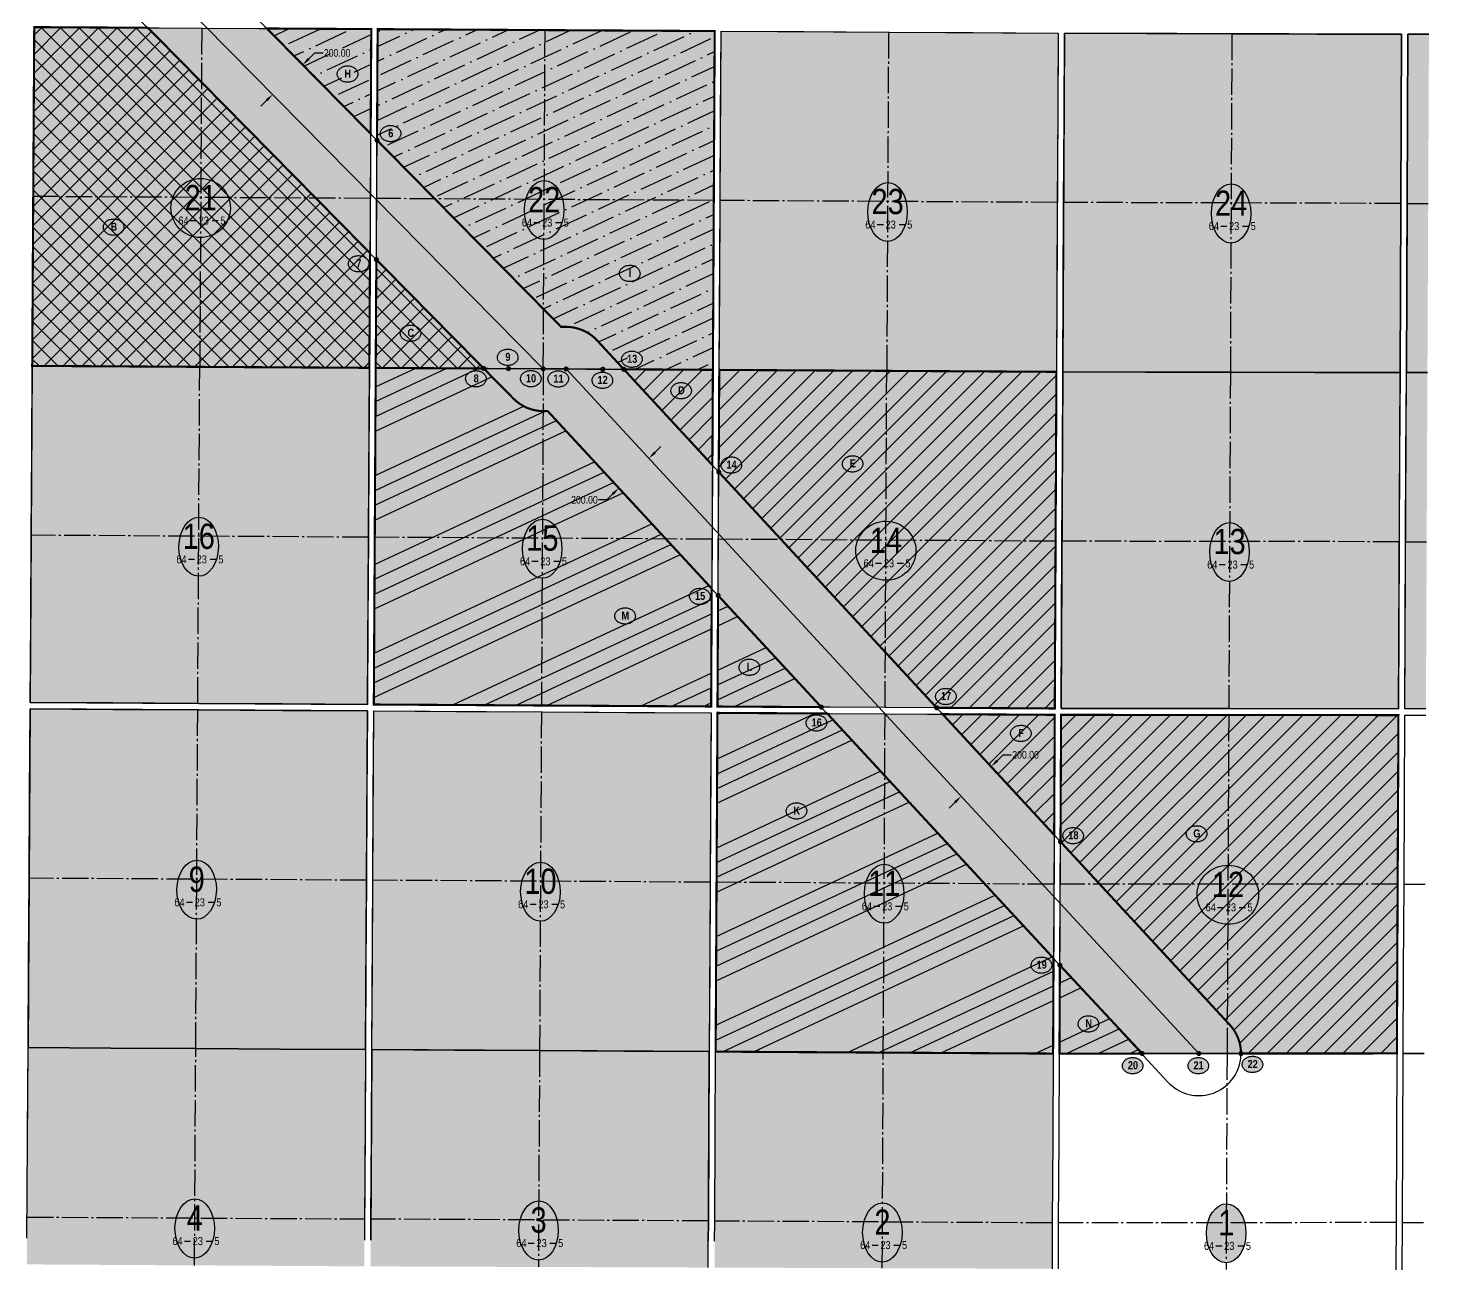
# Model space of a CAD drawing. Extents: x 465610 to 478866, y 6039972 to 6054221.
# Drawn here: x 472207 to 478858, y 6039972 to 6045867 of the extents above; entities that cross this region are included whole.
import ezdxf
from ezdxf.enums import TextEntityAlignment as Align

# ---------------------------------------------------------------- set-up
doc = ezdxf.new("R2010")
doc.units = 0
doc.header["$LTSCALE"] = 5
doc.header["$PDSIZE"] = 0.5
doc.linetypes.add('foc-QUARTERLINE', pattern=[33, 25, -3, 2, -3])
doc.layers.get('Defpoints').update_dxf_attribs({"color": 9})
for name, color, linetype in [('10', 1, 'Continuous'), ('9', 3, 'Continuous'), ('AS-UNDERLAY-H', 141, 'Continuous'), ('CG-NOTES', 7, 'Continuous'), ('H-CP', 51, 'Continuous'), ('H-MOCL', 111, 'Continuous'), ('L-QSEC', 8, 'foc-QUARTERLINE'), ('L-SEC', 7, 'Continuous'), ('L-SECLBL', 7, 'Continuous'), ('P-PROPOSED', 10, 'Continuous'), ('P-TEMP-HUSKY-NO CUT-H', 104, 'Continuous'), ('P-TXT', 4, 'Continuous')]:
    doc.layers.add(name, color=color, linetype=linetype)
doc.layers.add('D56-EXISTING DISPOSITION', color=7, linetype='Continuous', true_color=0xa347ff)
doc.styles.add('18', font='ARIALN.TTF', dxfattribs={"height": 18})
doc.styles.add('80L', font='ARIALN.TTF', dxfattribs={"height": 10})
doc.styles.add('BOLD', font='ARIALNB.TTF')
doc.styles.add('SIMPLEX', font='ARIALN.TTF')
doc.dimstyles.new('Compass 10 000', dxfattribs={"dimscale": 10, "dimtxt": 18, "dimasz": 2, "dimexe": 0.2, "dimexo": 0.0625, "dimgap": 0.5, "dimtad": 0, "dimtih": 1, "dimtoh": 1, "dimzin": 0, "dimdsep": 46, "dimtxsty": '18', "dimcen": 0.1, "dimse1": 1, "dimse2": 1, "dimclrd": 256, "dimclrt": 256, "dimaunit": 1, "dimadec": 4, "dimazin": 0, "dimtfac": 0.06, "dimtofl": 0, "dimtmove": 0, "dimatfit": 1, "dimfxl": 0.2, "dimtolj": 1, "dimtzin": 0, "dimlwd": -1, "dimarcsym": 0})

# ---------------------------------------------------------------- blocks, each defined once
blk = doc.blocks.new('L-SECLBL')
at = {"layer": '9', "color": 7}
for p, q in [((-5.1, -27.8), (-12.3, -27.8)), ((20.7, -27.8), (13.5, -27.8))]:
    blk.add_line(p, q, dxfattribs=at)
at = {"layer": '10', "color": 2, "style": 'SIMPLEX'}
blk.add_attdef('SEC', text='', height=30, dxfattribs=at).set_placement((0, 0), align=Align.MIDDLE)
at = {"layer": '10', "color": 5, "style": '80L'}
blk.add_attdef('TWP', text='', height=9.5, dxfattribs=at).set_placement((-14.4, -27.4), align=Align.MIDDLE_RIGHT)
blk.add_attdef('RGE', text='', height=9.5, dxfattribs=at).set_placement((3.6, -27.4), align=Align.MIDDLE_CENTER)
blk.add_attdef('MER', text='', height=9.5, dxfattribs=at).set_placement((23.2, -27.4), align=Align.MIDDLE_LEFT)
blk = doc.blocks.new('AA')
at = {"const_width": 4}
blk.add_lwpolyline([(-1, 0, 1), (1, 0, 1)], format="xyb", close=True, dxfattribs=at)
blk.add_circle((0, 0), 2)
blk = doc.blocks.new('*D426')
at = {"layer": 'Defpoints', "color": 0, "transparency": 16777216}
for p in [(473499.9, 6045704.5), (473511.5, 6045692.6), (473357.4, 6045564.1)]:
    blk.add_point(p, dxfattribs=at)
at = {"layer": 'P-TXT', "transparency": 16777216}
for p, q in [((473540, 6045720.7), (473568.5, 6045748.8)), ((473568.5, 6045748.8), (473608.5, 6045748.8)), ((473340.6, 6045524.2), (473312.1, 6045496.1))]:
    blk.add_line(p, q, dxfattribs=at)
for points in [[(473535.4, 6045725.5), (473544.7, 6045716), (473511.5, 6045692.6)], [(473335.9, 6045528.9), (473345.3, 6045519.4), (473369.1, 6045552.2)]]:
    blk.add_solid(points, dxfattribs=at)
at = {"layer": 'P-TXT', "transparency": 16777216, "insert": (473675, 6045748.8), "char_height": 18, "attachment_point": 5, "style": '18', "bg_fill": 1, "box_fill_scale": 1.1, "bg_fill_color": 51, "bg_fill_transparency": 0}
blk.add_mtext('\\A1;{\\H2x;200.00}', dxfattribs=at)
blk = doc.blocks.new('*D427')
at = {"layer": 'Defpoints', "color": 0, "transparency": 16777216}
for p in [(476767.8, 6042372.7), (476779.5, 6042360.9), (476625.4, 6042232.3)]:
    blk.add_point(p, dxfattribs=at)
at = {"layer": 'P-TXT', "transparency": 16777216}
for p, q in [((476808, 6042389), (476836.5, 6042417)), ((476836.5, 6042417), (476876.5, 6042417)), ((476608.6, 6042192.4), (476580.1, 6042164.3))]:
    blk.add_line(p, q, dxfattribs=at)
for points in [[(476803.3, 6042393.7), (476812.7, 6042384.2), (476779.5, 6042360.9)], [(476603.9, 6042197.1), (476613.3, 6042187.6), (476637.1, 6042220.5)]]:
    blk.add_solid(points, dxfattribs=at)
at = {"layer": 'P-TXT', "transparency": 16777216, "insert": (476943, 6042417), "char_height": 18, "attachment_point": 5, "style": '18', "bg_fill": 1, "box_fill_scale": 1.1, "bg_fill_color": 111, "bg_fill_transparency": 0}
blk.add_mtext('\\A1;{\\H2x;200.00}', dxfattribs=at)
blk = doc.blocks.new('*D428')
at = {"layer": 'Defpoints', "color": 0, "transparency": 16777216}
for p in [(475138.3, 6043840.9), (475154.8, 6043824.2), (474995.8, 6043700.5)]:
    blk.add_point(p, dxfattribs=at)
at = {"layer": 'P-TXT', "transparency": 16777216}
for p, q in [((475183.3, 6043852.3), (475211.8, 6043880.4)), ((474983.9, 6043655.7), (474955.4, 6043627.6)), ((474955.4, 6043627.6), (474915.4, 6043627.6))]:
    blk.add_line(p, q, dxfattribs=at)
for points in [[(475178.6, 6043857), (475187.9, 6043847.5), (475154.8, 6043824.2)], [(474979.2, 6043660.5), (474988.5, 6043651), (475012.3, 6043683.8)]]:
    blk.add_solid(points, dxfattribs=at)
at = {"layer": 'P-TXT', "transparency": 16777216, "insert": (474848.9, 6043627.6), "char_height": 18, "attachment_point": 5, "style": '18', "bg_fill": 1, "box_fill_scale": 1.1, "bg_fill_color": 111, "bg_fill_transparency": 0}
blk.add_mtext('\\A1;{\\H2x;200.00}', dxfattribs=at)
blk = doc.blocks.new('Route_Letters')
h = blk.add_hatch(color=255)
h.dxf.hatch_style = 1
edge = h.paths.add_edge_path()
edge.add_ellipse((-0.1, 0.5), major_axis=(-12, 0), ratio=0.789318, start_angle=0, end_angle=360)
at = {"color": 5}
blk.add_open_spline([(-12.3, 0.5), (-12.3, -0.3), (-12.2, -1), (-11.7, -2.8), (-11.1, -3.9), (-9.6, -5.8), (-8.5, -6.7), (-6.2, -8), (-4.9, -8.5), (-2.1, -9.2), (-0.7, -9.3), (2.2, -9.1), (3.6, -8.8), (6.3, -7.9), (7.5, -7.2), (9.5, -5.6), (10.4, -4.6), (11.6, -2.5), (12, -1.4), (12.2, 0.9), (12, 2.1), (11.2, 4.3), (10.5, 5.4), (8.8, 7.2), (7.7, 8), (5.3, 9.2), (3.9, 9.7), (1.1, 10.2), (-0.4, 10.2), (-3.2, 9.9), (-4.6, 9.6), (-7.2, 8.5), (-8.3, 7.7), (-10.2, 6), (-11, 5), (-12, 2.9), (-12.3, 1.7), (-12.3, 0.5), (-12.3, 0.5), (-12.3, 0.5)], degree=3, knots=[0, 0, 0, 0, 0.219529, 0.219529, 0.575727, 0.575727, 0.931924, 0.931924, 1.288121, 1.288121, 1.644318, 1.644318, 2.000515, 2.000515, 2.356712, 2.356712, 2.712909, 2.712909, 3.069107, 3.069107, 3.425304, 3.425304, 3.781501, 3.781501, 4.137698, 4.137698, 4.493895, 4.493895, 4.850092, 4.850092, 5.20629, 5.20629, 5.562487, 5.562487, 5.918684, 5.918684, 6.274881, 6.274881, 6.283185, 6.283185, 6.283185, 6.283185], dxfattribs=at)
at = {"color": 14, "style": 'BOLD'}
blk.add_attdef('A', text='', height=9.5, dxfattribs=at).set_placement((0.2, 1), align=Align.MIDDLE)

msp = doc.modelspace()

# ---------------------------------------------------------------- hatches: boundary and pattern name
at = {"layer": 'AS-UNDERLAY-H'}
h = msp.add_hatch(color=51, dxfattribs=at)
h.dxf.hatch_style = 1
edge = h.paths.add_edge_path()
edge.add_ellipse((473027, 6045013.012), major_axis=(-141.005, 0.872), ratio=0.99467006, start_angle=0, end_angle=360)
h = msp.add_hatch(color=51, dxfattribs=at)
h.dxf.hatch_style = 1
edge = h.paths.add_edge_path()
edge.add_ellipse((474657.461, 6045003.516), major_axis=(0.867, 140.254), ratio=0.66794138, start_angle=0, end_angle=360)
h = msp.add_hatch(color=51, dxfattribs=at)
h.dxf.hatch_style = 1
edge = h.paths.add_edge_path()
edge.add_ellipse((476287.954, 6044994.036), major_axis=(0.867, 140.254), ratio=0.66794138, start_angle=0, end_angle=360)
h = msp.add_hatch(color=51, dxfattribs=at)
h.dxf.hatch_style = 1
edge = h.paths.add_edge_path()
edge.add_ellipse((477918.582, 6044986.936), major_axis=(0.867, 140.254), ratio=0.66794138, start_angle=0, end_angle=360)
h = msp.add_hatch(color=111, dxfattribs=at)
h.dxf.hatch_style = 1
edge = h.paths.add_edge_path()
edge.add_ellipse((473017.632, 6043404.959), major_axis=(0.867, 140.254), ratio=0.66794138, start_angle=0, end_angle=360)
h = msp.add_hatch(color=111, dxfattribs=at)
h.dxf.hatch_style = 1
edge = h.paths.add_edge_path()
edge.add_ellipse((474648.679, 6043395.464), major_axis=(0.867, 140.254), ratio=0.66794138, start_angle=0, end_angle=360)
h = msp.add_hatch(color=111, dxfattribs=at)
h.dxf.hatch_style = 1
edge = h.paths.add_edge_path()
edge.add_ellipse((476279.773, 6043385.971), major_axis=(-142.873, 0.883), ratio=0.98166601, start_angle=0, end_angle=360)
h = msp.add_hatch(color=51, dxfattribs=at)
h.dxf.hatch_style = 1
edge = h.paths.add_edge_path()
edge.add_ellipse((477910.966, 6043380.002), major_axis=(0.867, 140.254), ratio=0.66794138, start_angle=0, end_angle=360)
h = msp.add_hatch(color=111, dxfattribs=at)
h.dxf.hatch_style = 1
edge = h.paths.add_edge_path()
edge.add_ellipse((473008.147, 6041776.806), major_axis=(0.867, 140.254), ratio=0.66794138, start_angle=0, end_angle=360)
h = msp.add_hatch(color=111, dxfattribs=at)
h.dxf.hatch_style = 1
edge = h.paths.add_edge_path()
edge.add_ellipse((474639.788, 6041767.311), major_axis=(0.867, 140.254), ratio=0.66794138, start_angle=0, end_angle=360)
h = msp.add_hatch(color=111, dxfattribs=at)
h.dxf.hatch_style = 1
edge = h.paths.add_edge_path()
edge.add_ellipse((476271.489, 6041757.804), major_axis=(0.867, 140.254), ratio=0.66794138, start_angle=0, end_angle=360)
h = msp.add_hatch(color=111, dxfattribs=at)
h.dxf.hatch_style = 1
edge = h.paths.add_edge_path()
edge.add_ellipse((477903.254, 6041752.966), major_axis=(-146.004, 0.903), ratio=0.96061662, start_angle=0, end_angle=360)
h = msp.add_hatch(color=111, dxfattribs=at)
h.dxf.hatch_style = 1
edge = h.paths.add_edge_path()
edge.add_ellipse((472998.78, 6040168.751), major_axis=(0.867, 140.254), ratio=0.66794138, start_angle=0, end_angle=360)
h = msp.add_hatch(color=111, dxfattribs=at)
h.dxf.hatch_style = 1
edge = h.paths.add_edge_path()
edge.add_ellipse((474631.006, 6040159.258), major_axis=(0.867, 140.254), ratio=0.66794138, start_angle=0, end_angle=360)
h = msp.add_hatch(color=256, dxfattribs=at)
h.dxf.hatch_style = 1
edge = h.paths.add_edge_path()
edge.add_ellipse((477895.638, 6040146.031), major_axis=(0.867, 140.254), ratio=0.66794138, start_angle=0, end_angle=360)
at = {"layer": 'H-CP'}
h = msp.add_hatch(color=256, dxfattribs=at)
h.dxf.hatch_style = 1
h.paths.add_polyline_path([(472237.017, 6045871.565), (473837.01, 6045862.248), (473827.928, 6044254.196), (472227.361, 6044263.508)])
h = msp.add_hatch(color=256, dxfattribs=at)
h.dxf.hatch_style = 1
h.paths.add_polyline_path([(475458.723, 6044244.692), (473858.087, 6044254.02), (473867.169, 6045862.072), (475467.203, 6045852.746)])
h = msp.add_hatch(color=256, dxfattribs=at)
h.dxf.hatch_style = 1
h.paths.add_polyline_path([(477089.516, 6044235.225), (475488.882, 6044244.516), (475497.362, 6045852.571), (477097.399, 6045843.298)])
h = msp.add_hatch(color=256, dxfattribs=at)
h.dxf.hatch_style = 1
h.paths.add_polyline_path([(478720.553, 6044231.55), (478727.902, 6045837.371), (477127.559, 6045843.188), (477119.675, 6044235.156)])
h = msp.add_hatch(color=256, dxfattribs=at)
h.dxf.hatch_style = 1
h.paths.add_polyline_path([(478850.714, 6044231.623), (478858.064, 6045837.622), (478758.062, 6045837.429), (478750.712, 6044231.567)])
h = msp.add_hatch(color=256, dxfattribs=at)
h.dxf.hatch_style = 1
h.paths.add_polyline_path([(478720.553, 6044231.55), (477119.675, 6044235.156), (477111.843, 6042637.181), (478713.25, 6042635.786)])
h = msp.add_hatch(color=256, dxfattribs=at)
h.dxf.hatch_style = 1
h.paths.add_polyline_path([(478843.624, 6042635.679), (478850.711, 6044231.109), (478850.714, 6044231.623), (478750.712, 6044231.567), (478743.409, 6042635.76)])
at = {"layer": 'H-MOCL'}
h = msp.add_hatch(color=256, dxfattribs=at)
h.dxf.hatch_style = 1
h.paths.add_polyline_path([(473818.905, 6042656.206), (473827.928, 6044254.196), (472227.361, 6044263.508), (472217.765, 6042665.509)])
h = msp.add_hatch(color=256, dxfattribs=at)
h.dxf.hatch_style = 1
h.paths.add_polyline_path([(473858.087, 6044254.02), (475458.723, 6044244.692), (475450.294, 6042646.693), (473849.064, 6042656.031)])
h = msp.add_hatch(color=256, dxfattribs=at)
h.dxf.hatch_style = 1
h.paths.add_polyline_path([(475488.882, 6044244.516), (477089.516, 6044235.225), (477081.683, 6042637.208), (475480.454, 6042646.519)])
h = msp.add_hatch(color=256, dxfattribs=at)
h.dxf.hatch_style = 1
h.paths.add_polyline_path([(473809.654, 6041017.998), (473818.735, 6042626.048), (472217.584, 6042635.349), (472207.929, 6041027.294)])
h = msp.add_hatch(color=256, dxfattribs=at)
h.dxf.hatch_style = 1
h.paths.add_polyline_path([(473848.894, 6042625.871), (475450.135, 6042616.535), (475441.654, 6041008.48), (473839.814, 6041017.822)])
h = msp.add_hatch(color=256, dxfattribs=at)
h.dxf.hatch_style = 1
h.paths.add_polyline_path([(475480.294, 6042616.361), (477081.535, 6042607.049), (477073.654, 6040998.976), (475471.814, 6041008.305)])
h = msp.add_hatch(color=256, dxfattribs=at)
h.dxf.hatch_style = 1
h.paths.add_polyline_path([(477111.695, 6042607.021), (478713.111, 6042605.627), (478705.761, 6040999.803), (477103.814, 6040998.991)])
h = msp.add_hatch(color=256, dxfattribs=at)
h.dxf.hatch_style = 1
h.paths.add_polyline_path([(472201.749, 6039998.235), (473803.842, 6039988.978), (473809.654, 6041017.998), (472207.929, 6041027.294)])
h = msp.add_hatch(color=256, dxfattribs=at)
h.dxf.hatch_style = 1
h.paths.add_polyline_path([(473834.001, 6039988.801), (475436.247, 6039983.242), (475441.654, 6041008.48), (473839.814, 6041017.822)])
h = msp.add_hatch(color=256, dxfattribs=at)
h.dxf.hatch_style = 1
h.paths.add_polyline_path([(475466.406, 6039983.137), (477068.649, 6039977.578), (477073.654, 6040998.976), (475471.814, 6041008.305)])
h = msp.add_hatch(color=256, dxfattribs=at)
h.dxf.hatch_style = 1
edge = h.paths.add_edge_path()
edge.add_ellipse((476263.308, 6040149.739), major_axis=(0.867, 140.254), ratio=0.66794138, start_angle=0, end_angle=360)
at = {"layer": 'P-TEMP-HUSKY-NO CUT-H'}
h = msp.add_hatch(dxfattribs=at)
h.set_pattern_fill('ANSI37', color=256, scale=20)
h.paths.add_polyline_path([(472237.017, 6045871.565), (472776.583, 6045868.442), (473831.003, 6044798.765), (473827.928, 6044254.196), (472227.361, 6044263.508)])
at = {"layer": 'P-TEMP-HUSKY-NO CUT-H', "true_color": 0x0582ff}
h = msp.add_hatch(dxfattribs=at)
h.set_pattern_fill('ANSI36', color=150, scale=20, angle=340)
h.paths.add_polyline_path([(473341.511, 6045865.133), (473837.01, 6045862.248), (473834.203, 6045365.312)])
h = msp.add_hatch(dxfattribs=at)
h.set_pattern_fill('ANSI36', color=150, scale=20, angle=340)
edge = h.paths.add_edge_path()
edge.add_line((475458.723, 6044244.692), (475035.867, 6044247.156))
edge.add_line((475035.867, 6044247.156), (474908.897, 6044384.513))
edge.add_arc((474762.032, 6044248.753), 200, 42.7498914, 89.6660019)
edge.add_line((474763.198, 6044448.749), (474737.544, 6044448.899))
edge.add_line((474737.544, 6044448.899), (473864.191, 6045334.889))
edge.add_line((473864.191, 6045334.889), (473867.169, 6045862.072))
edge.add_line((473867.169, 6045862.072), (475467.203, 6045852.746))
edge.add_line((475467.203, 6045852.746), (475458.723, 6044244.692))
at = {"layer": 'P-TEMP-HUSKY-NO CUT-H'}
h = msp.add_hatch(dxfattribs=at)
h.set_pattern_fill('ANSI37', color=256, scale=20)
h.paths.add_polyline_path([(473860.992, 6044768.342), (474370.923, 6044251.032), (473858.087, 6044254.02)])
at = {"layer": 'P-TEMP-HUSKY-NO CUT-H', "true_color": 0x0582ff}
h = msp.add_hatch(dxfattribs=at)
h.set_pattern_fill('ANSI34', color=150, scale=20, angle=340)
edge = h.paths.add_edge_path()
edge.add_line((475450.294, 6042646.693), (473849.064, 6042656.031))
edge.add_line((473849.064, 6042656.031), (473858.087, 6044254.02))
edge.add_line((473858.087, 6044254.02), (474370.923, 6044251.032))
edge.add_line((474370.923, 6044251.032), (474510.945, 6044108.984))
edge.add_arc((474655.671, 6044251.647), 203.22, 224.5884415, 275.1970607)
edge.add_line((474674.079, 6044049.262), (475453.246, 6043206.361))
edge.add_line((475453.246, 6043206.361), (475450.294, 6042646.693))
at = {"layer": 'P-TEMP-HUSKY-NO CUT-H'}
h = msp.add_hatch(dxfattribs=at)
h.set_pattern_fill('ANSI31', color=256, scale=20)
h.paths.add_polyline_path([(475035.867, 6044247.156), (475458.723, 6044244.692), (475456.337, 6043792.294)])
h = msp.add_hatch(dxfattribs=at)
h.set_pattern_fill('ANSI31', color=256, scale=20)
h.paths.add_polyline_path([(475488.882, 6044244.516), (477089.516, 6044235.225), (477081.683, 6042637.208), (476521.069, 6042640.468), (475486.326, 6043759.851)])
at = {"layer": 'P-TEMP-HUSKY-NO CUT-H', "true_color": 0x0582ff}
h = msp.add_hatch(dxfattribs=at)
h.set_pattern_fill('ANSI34', color=150, scale=20, angle=340)
h.paths.add_polyline_path([(475973.406, 6042643.653), (475480.454, 6042646.519), (475483.235, 6043173.919)])
h = msp.add_hatch(dxfattribs=at)
h.set_pattern_fill('ANSI34', color=150, scale=20, angle=340)
h.paths.add_polyline_path([(476001.436, 6042613.33), (475480.294, 6042616.361), (475471.814, 6041008.305), (477073.654, 6040998.976), (477075.87, 6041451.01)])
at = {"layer": 'P-TEMP-HUSKY-NO CUT-H'}
h = msp.add_hatch(dxfattribs=at)
h.set_pattern_fill('ANSI31', color=256, scale=20)
h.paths.add_polyline_path([(476549.098, 6042610.146), (477081.535, 6042607.049), (477078.744, 6042037.176)])
h = msp.add_hatch(dxfattribs=at)
h.set_pattern_fill('ANSI31', color=256, scale=20)
edge = h.paths.add_edge_path()
edge.add_line((477111.695, 6042607.021), (478713.111, 6042605.627))
edge.add_line((478713.111, 6042605.627), (478705.76, 6040999.724))
edge.add_line((478705.76, 6040999.724), (477965.774, 6040999.41))
edge.add_arc((477765.774, 6040999.311), 200, 0.0285929, 42.7498914)
edge.add_line((477912.639, 6041135.07), (477108.744, 6042004.722))
edge.add_line((477108.744, 6042004.722), (477111.695, 6042607.021))
at = {"layer": 'P-TEMP-HUSKY-NO CUT-H', "true_color": 0x0582ff}
h = msp.add_hatch(dxfattribs=at)
h.set_pattern_fill('ANSI34', color=150, scale=20, angle=340)
h.paths.add_polyline_path([(477105.871, 6041418.554), (477103.814, 6040998.991), (477496.753, 6040999.181)])

# ---------------------------------------------------------------- linework, layer by layer
at = {"color": 1, "flags": 128}
for points in [[(472237.017, 6045871.565), (473837.01, 6045862.248), (473827.928, 6044254.196), (472227.361, 6044263.508)], [(475458.723, 6044244.692), (473858.087, 6044254.02), (473867.169, 6045862.072), (475467.203, 6045852.746)], [(477089.516, 6044235.225), (475488.882, 6044244.516), (475497.362, 6045852.571), (477097.399, 6045843.298)], [(478720.553, 6044231.55), (478727.902, 6045837.371), (477127.559, 6045843.188), (477119.675, 6044235.156)], [(473818.905, 6042656.206), (473827.928, 6044254.196), (472227.361, 6044263.508), (472217.765, 6042665.509)], [(473858.087, 6044254.02), (475458.723, 6044244.692), (475450.294, 6042646.693), (473849.064, 6042656.031)], [(475488.882, 6044244.516), (477089.516, 6044235.225), (477081.683, 6042637.208), (475480.454, 6042646.519)], [(478720.553, 6044231.55), (477119.675, 6044235.156), (477111.843, 6042637.181), (478713.25, 6042635.786)], [(473809.654, 6041017.998), (473818.735, 6042626.048), (472217.584, 6042635.349), (472207.929, 6041027.294)], [(473848.894, 6042625.871), (475450.135, 6042616.535), (475441.654, 6041008.48), (473839.814, 6041017.822)], [(475480.294, 6042616.361), (477081.535, 6042607.049), (477073.654, 6040998.976), (475471.814, 6041008.305)], [(477111.695, 6042607.021), (478713.111, 6042605.627), (478705.761, 6040999.803), (477103.814, 6040998.991)]]:
    msp.add_lwpolyline(points, close=True, dxfattribs=at)
for points in [[(478858.064, 6045837.622), (478758.062, 6045837.429), (478750.712, 6044231.567), (478850.714, 6044231.623)], [(478843.409, 6042635.679), (478743.409, 6042635.76), (478750.712, 6044231.567), (478850.714, 6044231.623)], [(472202.5, 6040123.231), (472207.929, 6041027.294)], [(475436.247, 6039983.242), (475441.654, 6041008.48), (473839.814, 6041017.822)]]:
    msp.add_lwpolyline(points, dxfattribs=at)
at = {"color": 1}
for points in [[(472207.929, 6041027.294), (473809.654, 6041017.998), (473804.548, 6040113.973)], [(473839.814, 6041017.822), (473834.707, 6040113.799)]]:
    msp.add_lwpolyline(points, dxfattribs=at)
at = {"layer": 'D56-EXISTING DISPOSITION', "linetype": 'Continuous', "const_width": 10, "flags": 128}
for points in [[(472237.017, 6045871.565), (472776.583, 6045868.442), (473831.003, 6044798.765), (473827.928, 6044254.196), (472227.361, 6044263.508)], [(473341.511, 6045865.133), (473837.01, 6045862.248), (473834.203, 6045365.312)], [(473860.992, 6044768.342), (474370.923, 6044251.032), (473858.087, 6044254.02)], [(475035.867, 6044247.156), (475458.723, 6044244.692), (475456.337, 6043792.294)], [(475488.882, 6044244.516), (477089.516, 6044235.225), (477081.683, 6042637.208), (476521.069, 6042640.468), (475486.326, 6043759.851)], [(476001.436, 6042613.33), (475480.294, 6042616.361), (475471.814, 6041008.305), (477073.654, 6040998.976), (477075.87, 6041451.01)], [(476549.098, 6042610.146), (477081.535, 6042607.049), (477078.744, 6042037.176)], [(477105.871, 6041418.554), (477103.814, 6040998.991), (477496.753, 6040999.181)]]:
    msp.add_lwpolyline(points, close=True, dxfattribs=at)
for points in [[(475458.723, 6044244.692), (475035.867, 6044247.156), (474908.897, 6044384.513, 0.20761845), (474763.198, 6044448.749), (474737.544, 6044448.899), (473864.191, 6045334.889), (473867.169, 6045862.072), (475467.203, 6045852.746)], [(475450.294, 6042646.693), (473849.064, 6042656.031), (473858.087, 6044254.02), (474370.923, 6044251.032), (474510.945, 6044108.984, 0.22448243), (474674.079, 6044049.262), (475453.246, 6043206.361)], [(477111.695, 6042607.021), (478713.111, 6042605.627), (478705.76, 6040999.724), (477965.774, 6040999.41, 0.18859632), (477912.639, 6041135.07), (477108.744, 6042004.722)]]:
    msp.add_lwpolyline(points, format="xyb", close=True, dxfattribs=at)
msp.add_lwpolyline([(475973.406, 6042643.653), (475480.454, 6042646.519), (475483.235, 6043173.919), (475973.406, 6042643.653)], dxfattribs=at)
at = {"layer": 'Defpoints', "color": 5}
msp.add_ellipse((473027, 6045013.012), major_axis=(-141.005, 0.872), ratio=0.99467006, start_param=-1.57079633, end_param=4.71238898, dxfattribs=at)
for centre in [(474657.461, 6045003.516), (476287.954, 6044994.036), (477918.582, 6044986.936), (477910.966, 6043380.002)]:
    msp.add_ellipse(centre, major_axis=(0.867, 140.254), ratio=0.66794138, dxfattribs=at)
at = {"layer": 'Defpoints', "color": 6}
for centre in [(473017.632, 6043404.959), (474648.679, 6043395.464), (473008.147, 6041776.806), (474639.788, 6041767.311), (476271.489, 6041757.804), (472998.78, 6040168.751), (474631.006, 6040159.258), (476263.308, 6040149.739), (477895.638, 6040146.031)]:
    msp.add_ellipse(centre, major_axis=(0.867, 140.254), ratio=0.66794138, dxfattribs=at)
for centre, major_axis, ratio in [((476279.773, 6043385.971), (-142.873, 0.883), 0.98166601), ((477903.254, 6041752.966), (-146.004, 0.903), 0.96061662)]:
    msp.add_ellipse(centre, major_axis=major_axis, ratio=ratio, start_param=-1.57079633, end_param=4.71238898, dxfattribs=at)
at = {"layer": 'L-QSEC', "flags": 128}
for points in [[(473031.993, 6045866.965), (473022.624, 6044258.912)], [(474653.378, 6044249.386), (474662.16, 6045857.437)], [(476292.353, 6045847.964), (476284.172, 6044239.897)], [(477922.699, 6045840.276), (477915.082, 6044233.343)], [(473832.468, 6045058.222), (472232.19, 6045067.535)], [(475462.964, 6045048.719), (473862.627, 6045058.046)], [(477093.458, 6045039.261), (475493.123, 6045048.544)], [(478724.228, 6045034.46), (477123.617, 6045039.173)], [(478754.389, 6045034.499), (478854.389, 6045034.623)], [(473013.315, 6042660.918), (473022.624, 6044258.912)], [(474653.378, 6044249.386), (474644.652, 6042651.391)], [(476276.042, 6042641.894), (476284.172, 6044239.897)], [(477915.082, 6044233.343), (477907.513, 6042636.468)], [(473823.388, 6043450.172), (472222.533, 6043459.479)], [(475454.481, 6043440.664), (473853.548, 6043449.997)], [(477085.575, 6043431.187), (475484.641, 6043440.489)], [(478716.878, 6043428.64), (477115.735, 6043431.14)], [(478747.038, 6043428.636), (478847.039, 6043428.623)], [(473003.772, 6041022.707), (473013.139, 6042630.759)], [(474644.487, 6042621.231), (474635.705, 6041013.179)], [(476267.707, 6041003.669), (476275.888, 6042611.734)], [(477907.371, 6042606.309), (477899.754, 6040999.375)], [(473814.193, 6041822.025), (472212.755, 6041831.321)], [(475445.894, 6041812.507), (473844.352, 6041821.849)], [(477077.597, 6041803.011), (475476.053, 6041812.331)], [(478709.436, 6041802.716), (477107.756, 6041803.005)], [(478739.595, 6041802.67), (478839.596, 6041802.52)], [(472997.777, 6039993.635), (473003.772, 6041022.707)], [(474635.705, 6041013.179), (474630.097, 6039986.039)], [(476262.501, 6039980.375), (476267.707, 6041003.669)], [(477899.754, 6040999.375), (477894.899, 6039974.711)], [(472203.1, 6040223.262), (473805.112, 6040213.973)], [(475437.413, 6040204.451), (473835.271, 6040213.798)], [(477069.713, 6040194.936), (475467.571, 6040204.276)], [(478702.087, 6040196.893), (477099.873, 6040194.973)], [(478732.246, 6040196.806), (478832.246, 6040196.517)]]:
    msp.add_lwpolyline(points, dxfattribs=at)
at = {"layer": 'L-SEC'}
for p, q in [((472234.604, 6045469.551), (472237.017, 6045871.565)), ((472629.474, 6045869.294), (473031.993, 6045866.965)), ((473031.993, 6045866.965), (473434.501, 6045864.606)), ((473434.501, 6045864.606), (473837.01, 6045862.248)), ((473837.01, 6045862.248), (473834.739, 6045460.234)), ((473864.899, 6045460.06), (473867.169, 6045862.072)), ((473867.169, 6045862.072), (474259.634, 6045859.785)), ((474259.634, 6045859.785), (474662.16, 6045857.437)), ((474662.16, 6045857.437), (475064.682, 6045855.092)), ((475064.682, 6045855.092), (475467.203, 6045852.746)), ((475467.203, 6045852.746), (475465.083, 6045450.733)), ((475495.243, 6045450.559), (475497.362, 6045852.571)), ((475497.362, 6045852.571), (475795.455, 6045850.828)), ((475795.455, 6045850.828), (475889.827, 6045850.285)), ((475889.827, 6045850.285), (476292.353, 6045847.964)), ((476292.353, 6045847.964), (476694.875, 6045845.631)), ((476694.875, 6045845.631), (477097.399, 6045843.298)), ((477097.399, 6045843.298), (477095.428, 6045441.28)), ((477125.588, 6045441.182), (477127.559, 6045843.188)), ((477127.559, 6045843.188), (477520.097, 6045841.751)), ((477520.097, 6045841.751), (477922.699, 6045840.276)), ((477922.699, 6045840.276), (478325.3, 6045838.823)), ((478325.3, 6045838.823), (478727.902, 6045837.371)), ((478727.902, 6045837.371), (478726.065, 6045435.916)), ((478756.226, 6045435.965), (478758.062, 6045837.429)), ((478758.062, 6045837.429), (478858.064, 6045837.622)), ((472232.19, 6045067.535), (472234.604, 6045469.551)), ((473834.739, 6045460.234), (473832.468, 6045058.222)), ((473862.627, 6045058.046), (473864.899, 6045460.06)), ((475465.083, 6045450.733), (475462.964, 6045048.719)), ((475493.123, 6045048.544), (475495.243, 6045450.559)), ((477095.428, 6045441.28), (477093.458, 6045039.261)), ((477123.617, 6045039.173), (477125.588, 6045441.182)), ((478726.065, 6045435.916), (478724.228, 6045034.46)), ((478754.389, 6045034.499), (478756.226, 6045435.965)), ((472229.776, 6044665.524), (472232.19, 6045067.535)), ((473832.468, 6045058.222), (473830.198, 6044656.209)), ((473860.358, 6044656.036), (473862.627, 6045058.046)), ((475462.964, 6045048.719), (475460.844, 6044646.706)), ((475491.003, 6044646.531), (475493.123, 6045048.544)), ((477093.458, 6045039.261), (477091.487, 6044637.243)), ((477121.647, 6044637.166), (477123.617, 6045039.173)), ((478724.228, 6045034.46), (478722.391, 6044633.005)), ((478752.956, 6044721.48), (478754.389, 6045034.499)), ((478752.55, 6044633.034), (478752.956, 6044721.48)), ((472227.361, 6044263.508), (472229.776, 6044665.524)), ((473830.198, 6044656.209), (473827.928, 6044254.196)), ((473858.087, 6044254.02), (473860.358, 6044656.036)), ((475460.844, 6044646.706), (475458.723, 6044244.692)), ((475488.882, 6044244.516), (475491.003, 6044646.531)), ((477091.487, 6044637.243), (477089.516, 6044235.225)), ((477119.675, 6044235.156), (477121.647, 6044637.166)), ((478722.391, 6044633.005), (478720.553, 6044231.55)), ((478750.712, 6044231.567), (478752.55, 6044633.034)), ((472224.947, 6043861.496), (472227.361, 6044263.508)), ((472619.963, 6044261.239), (472227.361, 6044263.508)), ((472227.361, 6044263.508), (472619.963, 6044261.239)), ((473022.624, 6044258.912), (472619.963, 6044261.239)), ((472619.963, 6044261.239), (473022.624, 6044258.912)), ((473425.276, 6044256.554), (473022.624, 6044258.912)), ((473022.624, 6044258.912), (473425.276, 6044256.554)), ((473827.928, 6044254.196), (473425.276, 6044256.554)), ((473425.276, 6044256.554), (473827.928, 6044254.196)), ((473827.928, 6044254.196), (473825.658, 6043852.184)), ((473855.818, 6043852.012), (473858.087, 6044254.02)), ((474250.702, 6044251.732), (473858.087, 6044254.02)), ((473858.087, 6044254.02), (474250.702, 6044251.732)), ((474653.378, 6044249.386), (474250.702, 6044251.732)), ((474250.702, 6044251.732), (474653.378, 6044249.386)), ((475056.051, 6044247.039), (474653.378, 6044249.386)), ((474653.378, 6044249.386), (475056.051, 6044247.039)), ((475458.723, 6044244.692), (475056.051, 6044247.039)), ((475056.051, 6044247.039), (475458.723, 6044244.692)), ((475458.723, 6044244.692), (475456.602, 6043842.678)), ((475486.762, 6043842.502), (475488.882, 6044244.516)), ((475881.495, 6044242.236), (475488.882, 6044244.516)), ((475488.882, 6044244.516), (475881.495, 6044242.236)), ((476284.172, 6044239.897), (475881.495, 6044242.236)), ((475881.495, 6044242.236), (476284.172, 6044239.897)), ((476686.844, 6044237.561), (476284.172, 6044239.897)), ((476284.172, 6044239.897), (476686.844, 6044237.561)), ((477089.516, 6044235.225), (476686.844, 6044237.561)), ((476686.844, 6044237.561), (477089.516, 6044235.225)), ((477089.516, 6044235.225), (477087.546, 6043833.207)), ((477117.705, 6043833.149), (477119.675, 6044235.156)), ((477119.675, 6044235.156), (477512.348, 6044234.26)), ((477512.348, 6044234.26), (477119.675, 6044235.156)), ((477512.348, 6044234.26), (477915.082, 6044233.343)), ((477915.082, 6044233.343), (477512.348, 6044234.26)), ((477915.082, 6044233.343), (478317.818, 6044232.445)), ((478317.818, 6044232.445), (477915.082, 6044233.343)), ((478317.818, 6044232.445), (478720.553, 6044231.55)), ((478720.553, 6044231.55), (478317.818, 6044232.445)), ((478720.553, 6044231.55), (478718.716, 6043830.095)), ((478748.876, 6043830.103), (478750.712, 6044231.567)), ((478850.714, 6044231.623), (478750.712, 6044231.567)), ((478750.712, 6044231.567), (478850.714, 6044231.623)), ((472222.533, 6043459.479), (472224.947, 6043861.496)), ((473825.658, 6043852.184), (473823.388, 6043450.172)), ((473853.548, 6043449.997), (473855.818, 6043852.012)), ((475456.602, 6043842.678), (475454.481, 6043440.664)), ((475484.641, 6043440.489), (475486.762, 6043842.502)), ((477087.546, 6043833.207), (477085.575, 6043431.187)), ((477115.735, 6043431.14), (477117.705, 6043833.149)), ((478718.716, 6043830.095), (478716.878, 6043428.64)), ((478747.038, 6043428.636), (478748.876, 6043830.103)), ((472220.119, 6043057.461), (472222.533, 6043459.479)), ((473823.388, 6043450.172), (473821.118, 6043048.156)), ((473851.277, 6043047.981), (473853.548, 6043449.997)), ((475454.481, 6043440.664), (475452.362, 6043038.644)), ((475482.521, 6043038.469), (475484.641, 6043440.489)), ((477085.575, 6043431.187), (477083.604, 6043029.164)), ((477113.765, 6043029.128), (477115.735, 6043431.14)), ((478716.878, 6043428.64), (478715.041, 6043027.178)), ((478745.201, 6043027.163), (478747.038, 6043428.636)), ((472217.765, 6042665.509), (472220.119, 6043057.461)), ((473821.118, 6043048.156), (473818.905, 6042656.206)), ((473849.064, 6042656.031), (473851.277, 6043047.981)), ((475452.362, 6043038.644), (475450.294, 6042646.693)), ((475480.454, 6042646.519), (475482.521, 6043038.469)), ((477083.604, 6043029.164), (477081.683, 6042637.208)), ((477111.843, 6042637.181), (477113.765, 6043029.128)), ((478715.041, 6043027.178), (478713.25, 6042635.786)), ((478743.409, 6042635.76), (478745.201, 6043027.163)), ((472610.51, 6042663.242), (472217.765, 6042665.509)), ((473013.315, 6042660.918), (472610.51, 6042663.242)), ((473416.11, 6042658.563), (473013.315, 6042660.918)), ((473818.905, 6042656.206), (473416.11, 6042658.563)), ((474241.827, 6042653.74), (473849.064, 6042656.031)), ((474644.652, 6042651.391), (474241.827, 6042653.74)), ((475047.473, 6042649.042), (474644.652, 6042651.391)), ((472215.17, 6042233.337), (472217.584, 6042635.349)), ((472217.584, 6042635.349), (472610.331, 6042633.083)), ((472610.331, 6042633.083), (473013.139, 6042630.759)), ((473013.139, 6042630.759), (473415.937, 6042628.403)), ((473415.937, 6042628.403), (473818.735, 6042626.048)), ((473818.735, 6042626.048), (473816.465, 6042224.036)), ((473846.623, 6042223.862), (473848.894, 6042625.871)), ((473848.894, 6042625.871), (474241.66, 6042623.58)), ((474241.66, 6042623.58), (474644.487, 6042621.231)), ((474644.487, 6042621.231), (475047.311, 6042618.884)), ((475047.311, 6042618.884), (475450.135, 6042616.535)), ((475450.294, 6042646.693), (475047.473, 6042649.042)), ((475450.135, 6042616.535), (475448.015, 6042214.522)), ((475478.174, 6042214.347), (475480.294, 6042616.361)), ((475480.294, 6042616.361), (475873.06, 6042614.077)), ((475873.217, 6042644.235), (475480.454, 6042646.519)), ((475873.06, 6042614.077), (476275.888, 6042611.734)), ((476276.042, 6042641.894), (475873.217, 6042644.235)), ((476275.888, 6042611.734), (476678.712, 6042609.393)), ((476678.863, 6042639.551), (476276.042, 6042641.894)), ((476678.712, 6042609.393), (477081.535, 6042607.049)), ((477081.683, 6042637.208), (476678.863, 6042639.551)), ((477081.535, 6042607.049), (477079.566, 6042205.03)), ((477109.726, 6042205.016), (477111.695, 6042607.021)), ((477111.695, 6042607.021), (477504.503, 6042606.67)), ((477504.647, 6042636.829), (477111.843, 6042637.181)), ((477504.503, 6042606.67), (477907.371, 6042606.309)), ((477907.513, 6042636.468), (477504.647, 6042636.829)), ((477907.371, 6042606.309), (478310.241, 6042605.968)), ((478310.381, 6042636.127), (477907.513, 6042636.468)), ((478310.241, 6042605.968), (478713.111, 6042605.627)), ((478713.25, 6042635.786), (478310.381, 6042636.127)), ((478713.111, 6042605.627), (478711.274, 6042204.171)), ((478741.433, 6042204.137), (478743.271, 6042605.602)), ((478743.271, 6042605.602), (478843.271, 6042605.521)), ((478843.409, 6042635.679), (478743.409, 6042635.76)), ((472212.755, 6041831.321), (472215.17, 6042233.337)), ((473816.465, 6042224.036), (473814.193, 6041822.025)), ((473844.352, 6041821.849), (473846.623, 6042223.862)), ((475448.015, 6042214.522), (475445.894, 6041812.507)), ((475476.053, 6041812.331), (475478.174, 6042214.347)), ((477079.566, 6042205.03), (477077.597, 6041803.011)), ((477107.756, 6041803.005), (477109.726, 6042205.016)), ((478711.274, 6042204.171), (478709.436, 6041802.716)), ((478739.595, 6041802.67), (478741.433, 6042204.137)), ((472210.343, 6041429.31), (472212.755, 6041831.321)), ((473814.193, 6041822.025), (473811.923, 6041420.012)), ((473842.083, 6041419.837), (473844.352, 6041821.849)), ((475445.894, 6041812.507), (475443.775, 6041410.493)), ((475473.934, 6041410.32), (475476.053, 6041812.331)), ((477077.597, 6041803.011), (477075.625, 6041400.993)), ((477105.785, 6041400.87), (477107.756, 6041803.005)), ((478709.436, 6041802.716), (478707.598, 6041401.26)), ((478737.759, 6041401.205), (478739.595, 6041802.67)), ((472207.929, 6041027.294), (472210.343, 6041429.31)), ((473811.923, 6041420.012), (473809.654, 6041017.998)), ((473839.814, 6041017.822), (473842.083, 6041419.837)), ((475443.775, 6041410.493), (475441.654, 6041008.48)), ((475471.814, 6041008.305), (475473.934, 6041410.32)), ((477075.625, 6041400.993), (477073.654, 6040998.976)), ((477103.814, 6040998.991), (477105.785, 6041400.87)), ((478707.598, 6041401.26), (478705.761, 6040999.803)), ((478735.921, 6040999.737), (478737.759, 6041401.205)), ((472205.515, 6040625.281), (472207.929, 6041027.294)), ((472207.929, 6041027.294), (472600.821, 6041025.029)), ((472600.821, 6041025.029), (472207.929, 6041027.294)), ((472600.821, 6041025.029), (473003.772, 6041022.707)), ((473003.772, 6041022.707), (472600.821, 6041025.029)), ((473003.772, 6041022.707), (473406.713, 6041020.352)), ((473406.713, 6041020.352), (473003.772, 6041022.707)), ((473406.713, 6041020.352), (473809.654, 6041017.998)), ((473809.654, 6041017.998), (473406.713, 6041020.352)), ((473809.654, 6041017.998), (473807.383, 6040615.986)), ((473837.543, 6040615.811), (473839.814, 6041017.822)), ((473839.814, 6041017.822), (474232.728, 6041015.53)), ((474232.728, 6041015.53), (473839.814, 6041017.822)), ((474232.728, 6041015.53), (474635.705, 6041013.179)), ((474635.705, 6041013.179), (474232.728, 6041015.53)), ((474635.705, 6041013.179), (475038.68, 6041010.829)), ((475038.68, 6041010.829), (474635.705, 6041013.179)), ((475038.68, 6041010.829), (475441.654, 6041008.48)), ((475441.654, 6041008.48), (475038.68, 6041010.829)), ((475441.654, 6041008.48), (475439.534, 6040606.466)), ((475469.693, 6040606.291), (475471.814, 6041008.305)), ((475471.814, 6041008.305), (475864.729, 6041006.016)), ((475864.729, 6041006.016), (475471.814, 6041008.305)), ((475864.729, 6041006.016), (476267.707, 6041003.669)), ((476267.707, 6041003.669), (475864.729, 6041006.016)), ((476267.707, 6041003.669), (476670.681, 6041001.323)), ((476670.681, 6041001.323), (476267.707, 6041003.669)), ((476670.681, 6041001.323), (477073.654, 6040998.976)), ((477073.654, 6040998.976), (476670.681, 6041001.323)), ((477073.654, 6040998.976), (477071.684, 6040596.956)), ((477101.843, 6040596.982), (477103.814, 6040998.991)), ((477103.814, 6040998.991), (477496.753, 6040999.181)), ((477496.753, 6040999.181), (477103.814, 6040998.991)), ((477496.753, 6040999.181), (477899.754, 6040999.375)), ((477899.754, 6040999.375), (477496.753, 6040999.181)), ((477899.754, 6040999.375), (478302.757, 6040999.59)), ((478302.757, 6040999.59), (477899.754, 6040999.375)), ((478302.757, 6040999.59), (478705.761, 6040999.803)), ((478705.761, 6040999.803), (478302.757, 6040999.59)), ((478705.761, 6040999.803), (478703.925, 6040598.349)), ((478734.084, 6040598.273), (478735.921, 6040999.737)), ((478835.921, 6040999.518), (478735.921, 6040999.737)), ((478735.921, 6040999.737), (478835.921, 6040999.518)), ((473807.383, 6040615.986), (473805.112, 6040213.973)), ((473835.271, 6040213.798), (473837.543, 6040615.811)), ((475439.534, 6040606.466), (475437.413, 6040204.451)), ((475467.571, 6040204.276), (475469.693, 6040606.291)), ((477071.684, 6040596.956), (477069.713, 6040194.936)), ((477099.873, 6040194.973), (477101.843, 6040596.982)), ((478703.925, 6040598.349), (478702.087, 6040196.893)), ((478732.246, 6040196.806), (478734.084, 6040598.273)), ((473805.112, 6040213.973), (473804.548, 6040113.973)), ((473834.707, 6040113.799), (473835.271, 6040213.798)), ((475437.413, 6040204.451), (475436.906, 6040108.24)), ((475467.065, 6040108.135), (475467.571, 6040204.276)), ((477069.713, 6040194.936), (477068.648, 6039977.578)), ((477098.807, 6039977.473), (477099.873, 6040194.973)), ((478702.087, 6040196.893), (478701.057, 6039971.913)), ((478731.216, 6039971.809), (478732.246, 6040196.806))]:
    msp.add_line(p, q, dxfattribs=at)
at = {"layer": 'P-PROPOSED', "flags": 128}
msp.add_lwpolyline([(477912.639, 6041135.07), (474908.897, 6044384.513, 0.20761845), (474763.198, 6044448.749), (474737.544, 6044448.899), (472384.399, 6046836.095, 1), (472099.532, 6046555.291), (474510.945, 6044108.984, 0.1992642), (474652.212, 6044049.39), (474674.079, 6044049.262), (477618.909, 6040863.551, 1)], format="xyb", close=True, dxfattribs=at)
at = {"layer": 'P-PROPOSED', "color": 100, "flags": 128}
msp.add_lwpolyline([(477765.774, 6040999.311), (474762.032, 6044248.753), (474653.378, 6044249.386), (472241.965, 6046695.693)], dxfattribs=at)

# ---------------------------------------------------------------- block references
at = {"layer": 'CG-NOTES', "xscale": 4, "yscale": 4, "zscale": 4}
for p, values in [((473724.573, 6045646.841), {'A': 'H'}), ((473928.956, 6045364.24), {'A': '6'}), ((472614.421, 6044920.154), {'A': 'B'}), ((473777.273, 6044746.303), {'A': '7'}), ((475064.464, 6044700.564), {'A': 'I'}), ((474023.89, 6044416.41), {'A': 'C'}), ((474484.976, 6044302.323), {'A': '9'}), ((475074.71, 6044293.024), {'A': '13'}), ((474333.999, 6044200.215), {'A': '8'}), ((474594.614, 6044200.871), {'A': '10'}), ((474724.916, 6044199.594), {'A': '11'}), ((474934.421, 6044193.211), {'A': '12'}), ((475308.349, 6044143.774), {'A': 'D'}), ((475546.679, 6043790.721), {'A': '14'}), ((476122.395, 6043796.473), {'A': 'E'}), ((475397.153, 6043167.168), {'A': '15'}), ((475042.247, 6043074.535), {'A': 'M'}), ((475632.117, 6042830.962), {'A': 'L'}), ((476564.977, 6042692.161), {'A': '17'}), ((475950.608, 6042566.892), {'A': '16'}), ((476921.154, 6042516.988), {'A': 'F'}), ((475855.857, 6042148.9), {'A': 'K'}), ((477169.239, 6042031.429), {'A': '18'}), ((477755.322, 6042040.295), {'A': 'G'}), ((477018.754, 6041416.881), {'A': '19'}), ((477241.92, 6041138.102), {'A': 'N'}), ((477451.844, 6040939.665), {'A': '20'}), ((477763.523, 6040939.662), {'A': '21'}), ((478020.444, 6040945.649), {'A': '22'})]:
    msp.add_blockref('Route_Letters', p, dxfattribs=at).add_auto_attribs(values)
for p in [(473864.191, 6045334.889), (473860.992, 6044768.342), (474370.923, 6044251.032), (474488.198, 6044250.349), (474653.378, 6044249.386), (474762.032, 6044248.753), (474935.834, 6044247.74), (475035.867, 6044247.156), (475486.326, 6043759.851), (475483.235, 6043173.919), (475973.406, 6042643.653), (476521.069, 6042640.468), (477108.744, 6042004.722), (477105.871, 6041418.554), (477496.753, 6040999.181), (477765.774, 6040999.311), (477965.774, 6040999.41)]:
    msp.add_blockref('AA', p, dxfattribs=at)
at = {"layer": 'L-SECLBL', "xscale": 4, "yscale": 4, "zscale": 4}
for p, values in [((473027.309, 6045062.908), {'SEC': '21', 'TWP': '64', 'RGE': '23', 'MER': '5'}), ((474657.769, 6045053.412), {'SEC': '22', 'TWP': '64', 'RGE': '23', 'MER': '5'}), ((476288.263, 6045043.932), {'SEC': '23', 'TWP': '64', 'RGE': '23', 'MER': '5'}), ((477918.89, 6045036.831), {'SEC': '24', 'TWP': '64', 'RGE': '23', 'MER': '5'}), ((473017.94, 6043454.855), {'SEC': '16', 'TWP': '64', 'RGE': '23', 'MER': '5'}), ((474648.988, 6043445.36), {'SEC': '15', 'TWP': '64', 'RGE': '23', 'MER': '5'}), ((476280.082, 6043435.867), {'SEC': '14', 'TWP': '64', 'RGE': '23', 'MER': '5'}), ((477911.274, 6043429.898), {'SEC': '13', 'TWP': '64', 'RGE': '23', 'MER': '5'}), ((473008.455, 6041826.702), {'SEC': '9', 'TWP': '64', 'RGE': '23', 'MER': '5'}), ((474640.096, 6041817.207), {'SEC': '10', 'TWP': '64', 'RGE': '23', 'MER': '5'}), ((476271.798, 6041807.7), {'SEC': '11', 'TWP': '64', 'RGE': '23', 'MER': '5'}), ((477903.563, 6041802.861), {'SEC': '12', 'TWP': '64', 'RGE': '23', 'MER': '5'}), ((472999.088, 6040218.647), {'SEC': '4', 'TWP': '64', 'RGE': '23', 'MER': '5'}), ((474631.315, 6040209.154), {'SEC': '3', 'TWP': '64', 'RGE': '23', 'MER': '5'}), ((476263.616, 6040199.635), {'SEC': '2', 'TWP': '64', 'RGE': '23', 'MER': '5'}), ((477895.947, 6040195.927), {'SEC': '1', 'TWP': '64', 'RGE': '23', 'MER': '5'})]:
    msp.add_blockref('L-SECLBL', p, dxfattribs=at).add_auto_attribs(values)

# ---------------------------------------------------------------- dimensions: what is measured, and where the dimension line sits
at = {"layer": 'P-TXT'}
for base, p1, p2, override, picture, middle in [((473511.546, 6045692.637), (473357.418, 6045564.099), (473499.852, 6045704.501), {"dimtxt": 36, "dimasz": 4, "dimtfill": 2, "dimtfillclr": 51}, '*D426', (473674.997, 6045748.798)), ((475154.781, 6043824.202), (474995.846, 6043700.54), (475138.279, 6043840.942), {"dimtxt": 36, "dimasz": 4, "dimtfill": 2, "dimtfillclr": 111}, '*D428', (474848.897, 6043627.639)), ((476779.525, 6042360.871), (476625.397, 6042232.332), (476767.831, 6042372.734), {"dimtxt": 36, "dimasz": 4, "dimtfill": 2, "dimtfillclr": 111}, '*D427', (476942.976, 6042417.032))]:
    dim = msp.add_linear_dim(base=base, p1=p1, p2=p2, angle=44.5884415, text='{\\H2x;200.00}', dimstyle='Compass 10 000', override=override, dxfattribs=at)
    dim.commit()
    dim.dimension.update_dxf_attribs({"geometry": picture, "text_midpoint": middle, "dimtype": 161})

doc.saveas('drawing.dxf')
